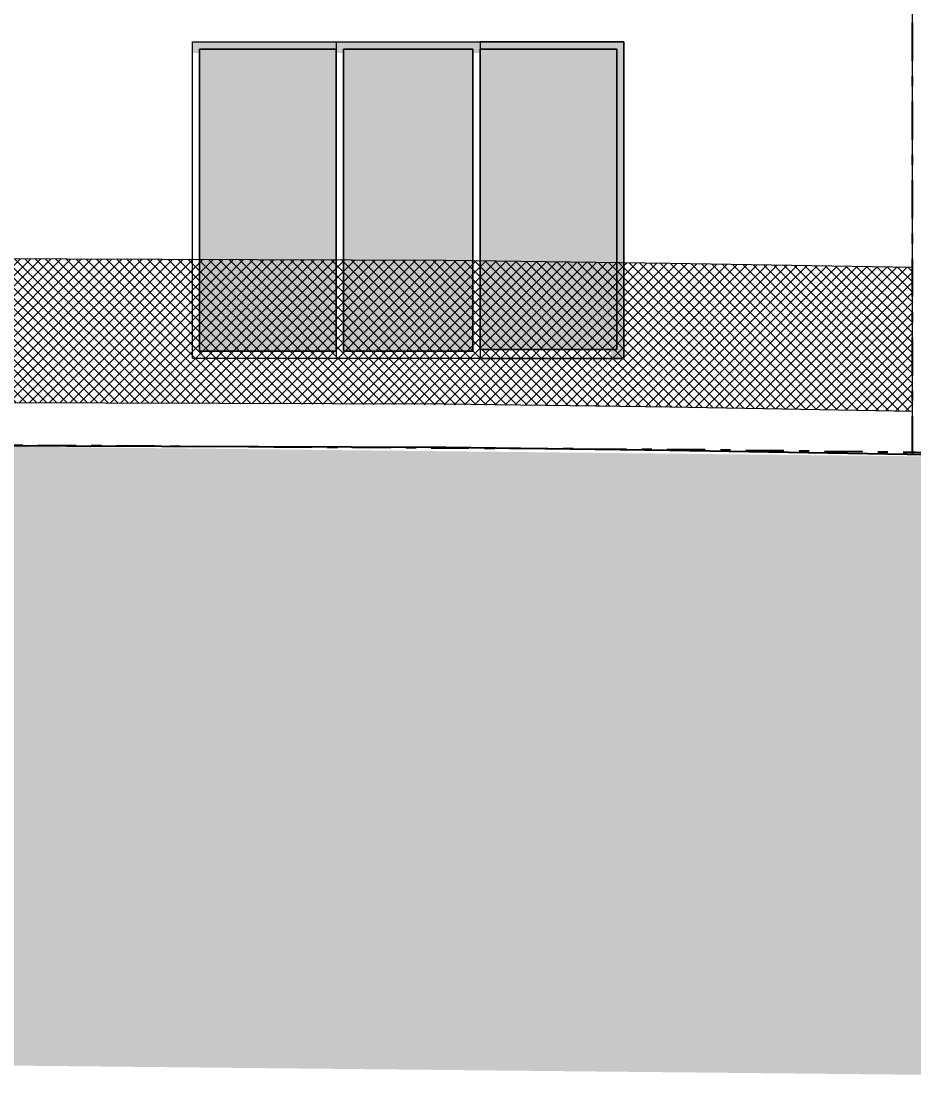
# Model space of a CAD drawing. Header units: millimetres. Extents: x 318905 to 439572, y -5133 to 105868.
# Drawn here: x 355171 to 361372, y -5131 to 2342 of the extents above; entities that cross this region are included whole.
import ezdxf

# ---------------------------------------------------------------- set-up
doc = ezdxf.new("R2010")
doc.units = ezdxf.units.MM
doc.header["$MEASUREMENT"] = 0
doc.linetypes.add('Axe', pattern=[546.805537, 264.583325, -105.833328, 70.555556, -105.833328])
doc.linetypes.add('Tiretet', pattern=[546.805537, 264.583325, -105.833328, 70.555556, -105.833328])
for name, color, linetype, lineweight in [('0_Stylo_No__98', 154, 'Continuous', 0), ('2D -  Dessin général_Stylo_No__1', 7, 'Continuous', 5), ('2D -  Dessin général_Stylo_No__141', 1, 'Continuous', 25), ('2D -  Dessin général_Stylo_No__21', 7, 'Continuous', 25), ('2D - Dessin général_Stylo_No__1', 7, 'Continuous', 5), ('2D - Dessins placés (Géomètre)_Stylo_No__141', 1, 'Continuous', 25)]:
    doc.layers.add(name, color=color, linetype=linetype, lineweight=lineweight)
for name, color, linetype, lineweight, true_color in [('2D - Dessin général_Stylo_No__102', 7, 'Continuous', 0, 0xcccccc), ('2D - Dessin général_Stylo_No__150', 7, 'Continuous', 0, 0xcccccc), ('2D - Dessin général_Stylo_No__81', 7, 'Continuous', 13, 0x6a6a6a)]:
    doc.layers.add(name, color=color, linetype=linetype, lineweight=lineweight, true_color=true_color)
doc.styles.add('STYLE_GENERE_3', font='')
doc.styles.get('STYLE_GENERE_3').set_extended_font_data('Arial')
doc.dimstyles.new('STYLE_GENERE__1', dxfattribs={"dimtxt": 200, "dimasz": 142.5, "dimexe": 0.18, "dimexo": 500, "dimgap": 0.09, "dimtad": 0, "dimtih": 1, "dimtoh": 1, "dimlfac": 0.001, "dimzin": 0, "dimdsep": 46, "dimtxsty": 'STYLE_GENERE_3', "dimblk": 'ARROWHEAD_6', "dimblk1": 'ARROWHEAD_6', "dimblk2": 'ARROWHEAD_6', "dimcen": 0.09, "dimclrd": 154, "dimclre": 154, "dimclrt": 154, "dimazin": 0, "dimtfac": 1, "dimtdec": 4, "dimtmove": 0, "dimatfit": 3, "dimfxl": 0, "dimtolj": 1, "dimtzin": 0, "dimarcsym": 0})

# ---------------------------------------------------------------- blocks, each defined once
blk = doc.blocks.new('*D124')
at = {"layer": '0_Stylo_No__98', "linetype": 'Continuous'}
for p, q in [((352262.7, 7559.5), (352112.7, 7709.5)), ((352187.7, 7634.5), (352187.7, 7747)), ((352687.7, 7634.5), (352047.1, 7634.5)), ((352187.7, 3678.3), (352187.7, 7634.5)), ((352187.7, -552.4), (352187.7, 3403.7)), ((352112.7, -477.4), (352262.7, -627.4)), ((352328.3, -552.4), (351687.7, -552.4)), ((352187.7, -664.9), (352187.7, -552.4))]:
    blk.add_line(p, q, dxfattribs=at)
at = {"layer": '0_Stylo_No__98', "insert": (351920.8, 3441), "char_height": 200, "attachment_point": 7, "style": 'STYLE_GENERE_3'}
blk.add_mtext('\\A1;{\\pql;\\fArial|b0|i0|c0|p34;8,19}', dxfattribs=at)
blk = doc.blocks.new('ARROWHEAD_6')
at = {"color": 0, "linetype": 'Continuous', "lineweight": 0}
for p, q in [((0, 0), (-1, 0)), ((-0.5, -0.5), (0.5, 0.5))]:
    blk.add_line(p, q, dxfattribs=at)

msp = doc.modelspace()

# ---------------------------------------------------------------- hatches: boundary and pattern name
at = {"layer": '2D - Dessin général_Stylo_No__102', "linetype": 'Continuous'}
h = msp.add_hatch(dxfattribs=at)
h.set_pattern_fill('Terre', color=256, style=0, pattern_type=2)
h.set_pattern_definition([(45, (0, 0), (-137.88582, 137.88582), []), (45, (-45.96, 45.96), (-275.77163, 275.77163), []), (45, (-91.92, 91.92), (-275.77163, 275.77163), []), (135, (-137.886, 137.886), (45.961939, 45.961939), [194.99999, -194.99999])])
h.paths.add_polyline_path([(345991.901, -466.032), (345947.966, -4824.443), (376408.16, -5131.497), (376453.028, -696.229), (375475.242, -713.686), (373602.056, -725.432), (369508.22, -731.381), (361366.352, -680.577), (354169.655, -603.838)])
at = {"layer": '2D - Dessin général_Stylo_No__150', "linetype": 'Continuous'}
h = msp.add_hatch(dxfattribs=at)
h.set_pattern_fill('Faïence_5x5_diagonale', color=256, style=0, pattern_type=2)
h.set_pattern_definition([(45, (0, 0), (-35.355339, 35.355339), []), (135, (0, 0), (35.355339, 35.355339), [])])
h.paths.add_polyline_path([(349788.488, 794.361), (349788.488, -205.639), (350839.544, -217.442), (353537.815, -287.422), (355313.708, -307.574), (358901.708, -327.005), (361368.426, -366.586), (361368.426, 633.414), (358358.897, 680.138), (354349.368, 695.577), (351143.279, 774.681)])
at = {"layer": '2D - Dessin général_Stylo_No__81', "linetype": 'Continuous', "lineweight": 0, "true_color": 0x1a1a1a}
msp.add_hatch(color=179, dxfattribs=at).paths.add_polyline_path([(356358.897, 2199.94), (356358.897, 2122.797), (359268.65, 2122.797), (359268.65, -0.06), (359358.897, -0.06), (359358.897, 2199.94)])
at = {"layer": '2D - Dessin général_Stylo_No__81', "linetype": 'Continuous', "lineweight": 0, "true_color": 0x0a0a0a}
for points in [[(357358.897, 50), (357358.897, 2150), (356408.897, 2150), (356408.897, 50)], [(358308.897, 50), (358308.897, 2150), (357408.897, 2150), (357408.897, 50)], [(359308.897, 62.5), (359308.897, 2150), (358358.897, 2150), (358358.897, 62.5)]]:
    msp.add_hatch(color=168, dxfattribs=at).paths.add_polyline_path(points)

# ---------------------------------------------------------------- linework, layer by layer
at = {"layer": '2D -  Dessin général_Stylo_No__1', "linetype": 'Continuous'}
msp.add_line((361366.352, -666.568), (361366.352, 7634.492), dxfattribs=at)
at = {"layer": '2D -  Dessin général_Stylo_No__1', "linetype": 'Continuous', "flags": 128}
for points in [[(356358.897, 2199.94), (359358.897, 2199.94), (359358.897, -0.06), (356358.897, -0.06)], [(356358.897, 2199.94), (357358.897, 2199.94), (357358.897, -0.06), (356358.897, -0.06)], [(359358.897, 2199.94), (358358.897, 2199.94), (358358.897, -0.06), (359358.897, -0.06)], [(356408.897, 2150), (357358.897, 2150), (357358.897, 50), (356408.897, 50)], [(357408.897, 2150), (358308.897, 2150), (358308.897, 50), (357408.897, 50)], [(358358.897, 2150), (359308.897, 2150), (359308.897, 62.5), (358358.897, 62.5)]]:
    msp.add_lwpolyline(points, close=True, dxfattribs=at)
for points in [[(349788.488, 794.361), (350763.402, 784.533), (354170.824, 696.16), (358122.671, 683.247), (359680.744, 662.742), (361368.426, 633.414)], [(349788.488, -205.639), (350763.402, -215.467), (354170.824, -303.84), (358122.671, -316.753), (359680.744, -337.258), (361368.426, -366.586)]]:
    msp.add_lwpolyline(points, dxfattribs=at)
at = {"layer": '2D -  Dessin général_Stylo_No__141', "linetype": 'Tiretet', "flags": 128}
msp.add_lwpolyline([(361366.352, -666.568), (361366.352, 9051.172)], dxfattribs=at)
at = {"layer": '2D -  Dessin général_Stylo_No__21', "linetype": 'Continuous', "flags": 128}
msp.add_lwpolyline([(345991.852, -467.377), (350762.233, -515.465), (354169.655, -603.838), (358121.502, -616.75), (359679.575, -637.255), (361465.947, -668.298), (365610.523, -697.336), (367737.606, -724.482), (370718.704, -736.099), (374332.92, -722.728), (375552.716, -713.073), (376464.379, -696.229)], dxfattribs=at)
at = {"layer": '2D - Dessin général_Stylo_No__1', "linetype": 'Continuous', "flags": 128}
for points in [[(357358.897, 50), (357358.897, 2150), (356408.897, 2150), (356408.897, 50)], [(358308.897, 50), (358308.897, 2150), (357408.897, 2150), (357408.897, 50)], [(359308.897, 62.5), (359308.897, 2150), (358358.897, 2150), (358358.897, 62.5)]]:
    msp.add_lwpolyline(points, close=True, dxfattribs=at)
at = {"layer": '2D - Dessins placés (Géomètre)_Stylo_No__141', "linetype": 'Axe', "flags": 128}
msp.add_lwpolyline([(345991.852, -431.303), (354169.702, -600.835), (354842.678, -600.58), (359746.845, -632.619), (361386.608, -652.305), (365560.847, -690.09), (367799.575, -721.381), (371077.778, -736.872), (376464.379, -699.012)], dxfattribs=at)

# ---------------------------------------------------------------- dimensions: what is measured, and where the dimension line sits
at = {"color": 154, "linetype": 'Continuous', "lineweight": 0}
dim = msp.add_linear_dim(base=(352187.679, 7634.463), p1=(352187.679, -552.434), p2=(369844.465, 7634.463), angle=90, dimstyle='STYLE_GENERE__1', dxfattribs=at)
dim.commit()
dim.dimension.update_dxf_attribs({"geometry": '*D124', "text_midpoint": (352215.877, 3541.014), "dimtype": 160})

doc.saveas('drawing.dxf')
